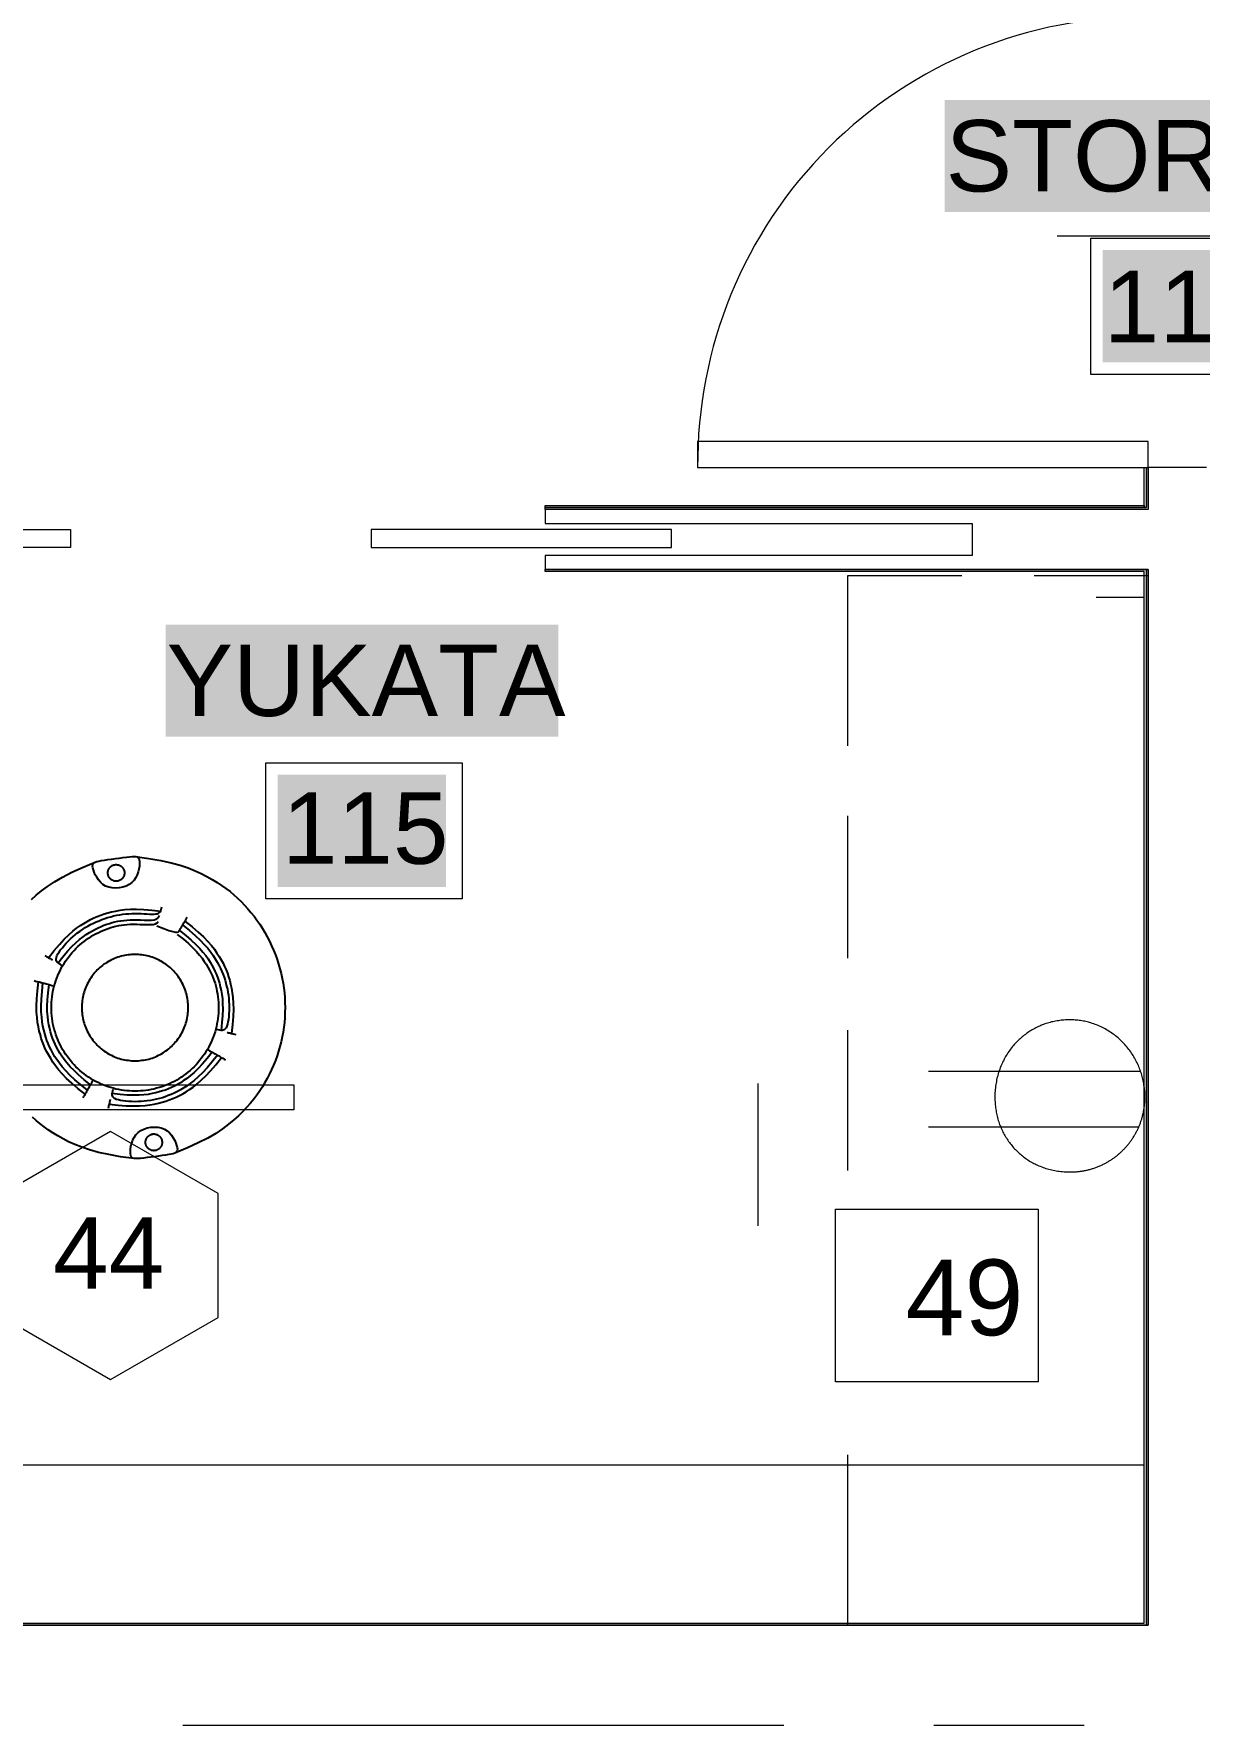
# Model space of a CAD drawing. Header units: inches. Extents: x 0.9 to 36.3, y 0.7 to 23.3.
# Drawn here: x 21.06 to 22.03, y 6.11 to 7.517 of the extents above; entities that cross this region are included whole.
import ezdxf

# ---------------------------------------------------------------- set-up
doc = ezdxf.new("R2010")
doc.units = ezdxf.units.IN
for name, color, linetype, lineweight, true_color in [('Boarder for name', 7, 'Continuous', 5, 0x777777), ('Doors', 7, 'Continuous', 5, 0xf2db9c), ('Lights', 7, 'Continuous', 15, 0xff0a0a), ('Numbering Lights', 1, 'Continuous', 15, 0xff0000), ('PDF_Geometry', 7, 'Continuous', 9, 0x777777)]:
    doc.layers.add(name, color=color, linetype=linetype, lineweight=lineweight, true_color=true_color)
doc.layers.add('Numbering receptecles', color=170, linetype='Continuous', lineweight=15)
doc.layers.add('Receptacles', color=170, linetype='Continuous', lineweight=15)
doc.layers.add('PDF_Solid Fills', color=7, linetype='Continuous', true_color=0xffffff)
doc.layers.add('PDF_Text', color=7, linetype='Continuous')
doc.layers.add('Smoke Detector', color=104, linetype='Continuous')
doc.styles.add('PDF Arial', font='arial.ttf')
doc.styles.get("Standard").update_dxf_attribs({"font": 'arial.ttf'})

msp = doc.modelspace()

# ---------------------------------------------------------------- linework, layer by layer
at = {"layer": 'Boarder for name', "linetype": 'ByBlock'}
for points in [[(21.9396, 7.3472), (22.1012, 7.3472), (22.1012, 7.2338), (21.9396, 7.2338)], [(21.2532, 6.9106), (21.4165, 6.9106), (21.4165, 6.7973), (21.2532, 6.7973)]]:
    msp.add_lwpolyline(points, close=True, dxfattribs=at)
at = {"layer": 'Doors', "linetype": 'ByBlock'}
msp.add_lwpolyline([(21.6125, 7.178), (21.6125, 7.1564), (21.9874, 7.1564), (21.9874, 7.178)], close=True, dxfattribs=at)
msp.add_arc((21.9845, 7.1593), 0.372, 89.546, 180.454, dxfattribs=at)
at = {"layer": 'Lights', "linetype": 'ByBlock'}
msp.add_lwpolyline([(21.0266, 6.6217), (21.0266, 6.6427), (21.2766, 6.6427), (21.2766, 6.6217)], close=True, dxfattribs=at)
at = {"layer": 'Numbering Lights', "linetype": 'ByBlock', "ltscale": 0.001}
msp.add_lwpolyline([(21.1241, 6.6039), (21.0347, 6.5523), (21.0347, 6.449), (21.1241, 6.3974), (21.2135, 6.449), (21.2135, 6.5523)], close=True, dxfattribs=at)
at = {"layer": 'Numbering receptecles', "linetype": 'ByBlock', "ltscale": 0.001}
msp.add_lwpolyline([(21.7273, 6.5392), (21.8958, 6.5392), (21.8958, 6.3954), (21.7273, 6.3954)], close=True, dxfattribs=at)
at = {"layer": 'PDF_Geometry', "linetype": 'ByBlock'}
for points in [[(22.0899, 7.3488), (21.9116, 7.3488)], [(22.0358, 7.1564), (21.9874, 7.1564), (21.9874, 7.1214), (21.4858, 7.1214), (21.4858, 7.1097), (21.8408, 7.1097), (21.8408, 7.083), (21.4858, 7.083), (21.4858, 7.0714), (21.9874, 7.0714), (21.9874, 6.1931), (20.3125, 6.1931), (20.3125, 7.0714), (20.9441, 7.0714), (20.9441, 7.083), (20.7158, 7.083), (20.7158, 7.1097), (20.9441, 7.1097), (20.9441, 7.1214), (20.5625, 7.1214)], [(21.9858, 7.1564), (21.9858, 7.123), (21.9841, 7.123), (21.9841, 7.1247), (21.9841, 7.1564), (21.9858, 7.1564), (21.9874, 7.1564)], [(21.9858, 7.1564), (21.9858, 7.123), (21.9858, 7.1564)], [(21.9874, 7.1214), (21.4858, 7.1214), (21.4858, 7.123), (21.9858, 7.123)], [(20.3142, 7.0714), (20.9441, 7.0714), (20.3125, 7.0714), (20.9441, 7.0714), (20.9441, 7.0697), (20.3158, 7.0697), (20.3158, 6.1947), (21.9841, 6.1947), (21.9841, 7.0697), (21.4858, 7.0697), (21.4858, 7.0714), (21.9874, 7.0714), (21.4858, 7.0714), (21.9858, 7.0714), (21.9858, 6.1931), (21.9858, 7.0714)], [(21.9874, 7.0714), (21.9874, 6.1931), (21.9858, 6.1931), (20.3142, 6.1931), (20.3125, 6.1931), (20.3125, 7.0714)], [(21.4858, 7.0714), (21.4858, 7.0714)], [(21.7374, 6.9247), (21.7374, 7.0664), (21.8324, 7.0664)], [(21.8924, 7.0664), (21.9874, 7.0664), (21.9874, 6.9247)], [(21.9874, 7.0714), (21.9874, 7.0714)], [(21.9841, 7.048), (21.9441, 7.048)], [(21.7374, 6.7481), (21.7374, 6.8664)], [(21.9874, 6.8664), (21.9874, 6.7481)], [(21.7374, 6.5714), (21.7374, 6.6881)], [(21.9874, 6.6881), (21.9874, 6.5714)], [(21.6628, 6.5253), (21.6628, 6.6437)], [(21.9874, 6.5114), (21.9874, 6.3931)], [(21.8324, 6.1931), (21.7374, 6.1931), (21.7374, 6.3347)], [(21.9874, 6.3347), (21.9874, 6.1931), (21.8924, 6.1931)], [(20.3208, 6.3264), (21.9841, 6.3264)], [(21.1841, 6.1098), (21.6841, 6.1098)], [(21.8091, 6.1098), (21.9341, 6.1098)]]:
    msp.add_lwpolyline(points, dxfattribs=at)
for points in [[(21.9841, 7.1247), (21.9841, 7.123), (21.9858, 7.123), (21.4858, 7.123), (21.4858, 7.1247)], [(20.8408, 7.0897), (20.8408, 7.1047), (21.0908, 7.1047), (21.0908, 7.0897)], [(21.5908, 7.0897), (21.5908, 7.1047), (21.3408, 7.1047), (21.3408, 7.0897)], [(20.3125, 6.1931), (21.9874, 6.1931)]]:
    msp.add_lwpolyline(points, close=True, dxfattribs=at)
at = {"layer": 'PDF_Solid Fills', "linetype": 'ByBlock', "transparency": 33554559}
for points in [[(21.8179, 7.3688), (22.2212, 7.3688), (21.8179, 7.4621), (22.2212, 7.4621)], [(21.9496, 7.2438), (22.0896, 7.2438), (21.9496, 7.3372), (22.0896, 7.3372)], [(21.1699, 6.9323), (21.4965, 6.9323), (21.1699, 7.0256), (21.4965, 7.0256)], [(21.2632, 6.8073), (21.4032, 6.8073), (21.2632, 6.9006), (21.4032, 6.9006)]]:
    msp.add_solid(points, dxfattribs=at)
at = {"layer": 'Receptacles', "linetype": 'ByBlock'}
for points in [[(21.8046, 6.6539), (21.981, 6.6539)], [(21.8046, 6.6076), (21.9795, 6.6076)]]:
    msp.add_lwpolyline(points, dxfattribs=at)
msp.add_rational_spline([(21.9846, 6.6325), (21.9847, 6.6157), (21.9783, 6.6002), (21.9664, 6.5883), (21.9545, 6.5764), (21.939, 6.57), (21.9222, 6.5701), (21.8866, 6.5701), (21.8598, 6.5969), (21.8598, 6.6325), (21.8598, 6.6682), (21.8866, 6.6967), (21.9222, 6.6967), (21.9561, 6.6967), (21.9846, 6.6682), (21.9846, 6.6325)], [1, 0.948448710105, 0.948448710105, 1, 0.948448710105, 0.948448710105, 1, 1, 1, 1, 1, 1, 1, 1, 1, 1], degree=3, knots=[0, 0, 0, 0, 0.79168, 0.79168, 0.79168, 1.583359, 1.583359, 1.583359, 2.583359, 2.583359, 2.583359, 3.583359, 3.583359, 3.583359, 4.583359, 4.583359, 4.583359, 4.583359], dxfattribs=at)
at = {"layer": 'Smoke Detector', "linetype": 'ByBlock'}
for points in [[(21.0584, 6.7968), (21.0622, 6.8004), (21.0666, 6.804), (21.0716, 6.8077), (21.0774, 6.8115), (21.0841, 6.8155), (21.092, 6.8196), (21.1012, 6.8238), (21.1119, 6.8282)], [(21.1445, 6.8325), (21.1559, 6.831), (21.1659, 6.8293), (21.1746, 6.8274), (21.1821, 6.8253), (21.1887, 6.8231), (21.1945, 6.8208), (21.1996, 6.8184), (21.2043, 6.816), (21.2086, 6.8136), (21.2127, 6.8111), (21.2165, 6.8086), (21.2201, 6.806), (21.2235, 6.8034), (21.2267, 6.8007), (21.2298, 6.798), (21.2327, 6.7951), (21.2355, 6.7922), (21.2383, 6.7892), (21.2409, 6.7861), (21.2435, 6.7829), (21.2459, 6.7796), (21.2482, 6.7762), (21.2504, 6.7728), (21.2525, 6.7693), (21.2545, 6.7657), (21.2564, 6.7621), (21.2581, 6.7584), (21.2598, 6.7546), (21.2613, 6.7508), (21.2626, 6.747), (21.2639, 6.7431), (21.265, 6.7392), (21.266, 6.7352), (21.2669, 6.7312), (21.2676, 6.7272), (21.2682, 6.7232), (21.2687, 6.7191), (21.269, 6.715), (21.2692, 6.711), (21.2693, 6.7069), (21.2692, 6.7028), (21.269, 6.6987), (21.2687, 6.6946), (21.2682, 6.6906), (21.2676, 6.6865), (21.2669, 6.6825), (21.266, 6.6785), (21.265, 6.6746), (21.2639, 6.6706), (21.2626, 6.6667), (21.2613, 6.6629), (21.2598, 6.6591), (21.2581, 6.6554), (21.2564, 6.6517), (21.2545, 6.648), (21.2525, 6.6445), (21.2504, 6.641), (21.2482, 6.6375), (21.2458, 6.6341), (21.2432, 6.6307), (21.2404, 6.6273), (21.2374, 6.6239), (21.2341, 6.6204), (21.2305, 6.6169), (21.2266, 6.6134), (21.2223, 6.6098), (21.2173, 6.6061), (21.2116, 6.6022), (21.2049, 6.5983), (21.1971, 6.5943), (21.1881, 6.5901), (21.1776, 6.5857)], [(21.0725, 6.7484), (21.0772, 6.7544), (21.0816, 6.7595), (21.0856, 6.7638), (21.0893, 6.7674), (21.0927, 6.7704), (21.0959, 6.7729), (21.099, 6.7751), (21.1019, 6.7769), (21.1047, 6.7786), (21.1075, 6.7801), (21.1103, 6.7815), (21.113, 6.7827), (21.1159, 6.7838), (21.1188, 6.7848), (21.1218, 6.7857), (21.125, 6.7865), (21.1283, 6.7872), (21.132, 6.7879), (21.1361, 6.7884), (21.1407, 6.7887), (21.1458, 6.7887), (21.1517, 6.7885), (21.1584, 6.788), (21.1659, 6.7871)], [(21.0835, 6.742), (21.0824, 6.7427), (21.0813, 6.7434), (21.0804, 6.744), (21.0797, 6.7447), (21.0792, 6.7455), (21.0789, 6.7464), (21.0788, 6.7474), (21.079, 6.7486), (21.0795, 6.7499), (21.0803, 6.7515), (21.0814, 6.7531), (21.0826, 6.7549), (21.084, 6.7567), (21.0856, 6.7586), (21.0873, 6.7604), (21.089, 6.7623), (21.0909, 6.764), (21.0928, 6.7658), (21.0947, 6.7674), (21.0967, 6.769), (21.0988, 6.7705), (21.1009, 6.772), (21.1031, 6.7734), (21.1053, 6.7747), (21.1075, 6.776), (21.1098, 6.7771), (21.1121, 6.7782), (21.1145, 6.7792), (21.1168, 6.7802), (21.1193, 6.781), (21.1217, 6.7818), (21.1242, 6.7825), (21.1266, 6.7832), (21.1292, 6.7837), (21.1317, 6.7842), (21.1342, 6.7845), (21.1368, 6.7848), (21.1393, 6.785), (21.1419, 6.7852), (21.1444, 6.7852), (21.147, 6.7852), (21.1495, 6.7851), (21.152, 6.7849), (21.1543, 6.7848), (21.1565, 6.7847), (21.1585, 6.7847), (21.1603, 6.7847), (21.1618, 6.7848), (21.163, 6.785), (21.164, 6.7854), (21.1648, 6.7859), (21.1654, 6.7866), (21.1658, 6.7874), (21.1662, 6.7884), (21.1666, 6.7895), (21.1669, 6.7907)], [(21.1796, 6.7678), (21.1847, 6.7638), (21.189, 6.7601), (21.1926, 6.7567), (21.1956, 6.7536), (21.1982, 6.7506), (21.2003, 6.7479), (21.2021, 6.7453), (21.2037, 6.7429), (21.2051, 6.7405), (21.2064, 6.7381), (21.2075, 6.7359), (21.2086, 6.7336), (21.2095, 6.7314), (21.2103, 6.7292), (21.211, 6.7271), (21.2116, 6.7249), (21.2122, 6.7227), (21.2126, 6.7204), (21.213, 6.7182), (21.2134, 6.7159), (21.2136, 6.7137), (21.2138, 6.7114), (21.2139, 6.7091), (21.214, 6.7069), (21.2139, 6.7046), (21.2138, 6.7023), (21.2136, 6.7001), (21.2134, 6.6978), (21.213, 6.6955), (21.2126, 6.6933), (21.2122, 6.6911), (21.2116, 6.6889), (21.211, 6.6867), (21.2103, 6.6845), (21.2095, 6.6824), (21.2087, 6.6803), (21.2078, 6.6782), (21.2068, 6.6761), (21.2058, 6.6741), (21.2047, 6.6721), (21.2035, 6.6701), (21.2023, 6.6682), (21.201, 6.6664), (21.1996, 6.6645), (21.1982, 6.6628), (21.1967, 6.661), (21.1952, 6.6593), (21.1936, 6.6577), (21.192, 6.6561), (21.1903, 6.6546), (21.1885, 6.6531), (21.1868, 6.6517), (21.1849, 6.6503), (21.1831, 6.6491), (21.1812, 6.6478), (21.1792, 6.6466), (21.1772, 6.6455), (21.1752, 6.6445), (21.1731, 6.6435), (21.171, 6.6426), (21.1689, 6.6418), (21.1668, 6.641), (21.1646, 6.6403), (21.1624, 6.6397), (21.1602, 6.6391), (21.158, 6.6387), (21.1558, 6.6383), (21.1535, 6.6379), (21.1513, 6.6377), (21.149, 6.6375), (21.1467, 6.6374), (21.1444, 6.6373), (21.1422, 6.6374), (21.1399, 6.6375), (21.1376, 6.6377), (21.1354, 6.6379), (21.1331, 6.6383), (21.1309, 6.6387), (21.1286, 6.6391), (21.1264, 6.6397), (21.1242, 6.6403), (21.1221, 6.641), (21.1199, 6.6418), (21.1178, 6.6426), (21.1157, 6.6435), (21.1137, 6.6445), (21.1117, 6.6455), (21.1097, 6.6466), (21.1077, 6.6478), (21.1058, 6.6491), (21.1039, 6.6503), (21.1021, 6.6517), (21.1003, 6.6531), (21.0986, 6.6546), (21.0969, 6.6561), (21.0953, 6.6577), (21.0937, 6.6593), (21.0922, 6.661), (21.0907, 6.6628), (21.0893, 6.6645), (21.0879, 6.6664), (21.0866, 6.6682), (21.0854, 6.6701), (21.0842, 6.6721), (21.0831, 6.6741), (21.0821, 6.6761), (21.0811, 6.6782), (21.0802, 6.6803), (21.0794, 6.6824), (21.0786, 6.6845), (21.0779, 6.6867), (21.0773, 6.6889), (21.0767, 6.6911), (21.0762, 6.6933), (21.0758, 6.6955), (21.0755, 6.6978), (21.0752, 6.7001), (21.075, 6.7023), (21.0749, 6.7046), (21.0749, 6.7069), (21.0749, 6.7091), (21.075, 6.7114), (21.0752, 6.7137), (21.0755, 6.7159), (21.0758, 6.7182), (21.0762, 6.7204), (21.0767, 6.7227), (21.0773, 6.7249), (21.0779, 6.7271), (21.0786, 6.7292), (21.0794, 6.7314), (21.0802, 6.7335), (21.0811, 6.7356), (21.0821, 6.7376), (21.0831, 6.7396), (21.0842, 6.7416), (21.0854, 6.7436), (21.0866, 6.7455), (21.0879, 6.7474), (21.0893, 6.7492), (21.0907, 6.751), (21.0922, 6.7527), (21.0937, 6.7544), (21.0953, 6.756), (21.0969, 6.7576), (21.0986, 6.7591), (21.1003, 6.7606), (21.1021, 6.762), (21.1039, 6.7634), (21.1058, 6.7647), (21.1077, 6.7659), (21.1097, 6.7671), (21.1117, 6.7682), (21.1137, 6.7692), (21.1157, 6.7702), (21.1178, 6.7711), (21.1199, 6.7719), (21.1221, 6.7727), (21.1242, 6.7734), (21.1264, 6.774), (21.1286, 6.7746), (21.1309, 6.7751), (21.1332, 6.7755), (21.1355, 6.7758), (21.138, 6.776), (21.1405, 6.7762), (21.1432, 6.7762), (21.146, 6.7762), (21.1488, 6.7761), (21.1518, 6.776), (21.1546, 6.7759), (21.1573, 6.7759), (21.1596, 6.7761), (21.1615, 6.7765), (21.1629, 6.7773), (21.1636, 6.7784)], [(21.0803, 6.7439), (21.0845, 6.7492), (21.0884, 6.7538), (21.092, 6.7576), (21.0953, 6.7608), (21.0983, 6.7635), (21.1012, 6.7657), (21.1039, 6.7676), (21.1065, 6.7693), (21.1091, 6.7708), (21.1115, 6.7721), (21.1139, 6.7733), (21.1163, 6.7744), (21.1186, 6.7754), (21.1209, 6.7762), (21.1232, 6.7769), (21.1255, 6.7776), (21.1278, 6.7782), (21.1302, 6.7787), (21.1326, 6.7791), (21.1351, 6.7794), (21.1376, 6.7797), (21.1403, 6.7799), (21.1431, 6.7799), (21.146, 6.7799), (21.1491, 6.7798), (21.1522, 6.7796), (21.1552, 6.7796), (21.158, 6.7797), (21.1605, 6.78), (21.1625, 6.7807), (21.1641, 6.7818), (21.1649, 6.7834)], [(21.1626, 6.7748), (21.1683, 6.7726), (21.1726, 6.771), (21.1758, 6.7701), (21.1781, 6.7697), (21.1796, 6.7696), (21.1805, 6.7699), (21.1811, 6.7704), (21.1814, 6.771), (21.1818, 6.7715), (21.1821, 6.7721), (21.1824, 6.7727), (21.1828, 6.7733), (21.1831, 6.7738), (21.1834, 6.7744), (21.1838, 6.775), (21.1841, 6.7756), (21.1845, 6.7762), (21.1848, 6.7768), (21.1852, 6.7775), (21.1856, 6.7782), (21.1861, 6.779), (21.1866, 6.7799), (21.1872, 6.7809), (21.1878, 6.782)], [(21.1815, 6.771), (21.1868, 6.7668), (21.1913, 6.7629), (21.1951, 6.7593), (21.1984, 6.756), (21.201, 6.753), (21.2033, 6.7501), (21.2052, 6.7474), (21.2069, 6.7448), (21.2084, 6.7422), (21.2097, 6.7398), (21.2109, 6.7373), (21.212, 6.7349), (21.213, 6.7323), (21.2139, 6.7298), (21.2147, 6.7271), (21.2154, 6.7242), (21.216, 6.7212), (21.2166, 6.7179), (21.2171, 6.7143), (21.2173, 6.7102), (21.2174, 6.7056), (21.2172, 6.7004), (21.2168, 6.6945), (21.216, 6.6877)], [(21.1841, 6.7755), (21.1897, 6.771), (21.1946, 6.7668), (21.1987, 6.763), (21.2021, 6.7595), (21.205, 6.7562), (21.2074, 6.7531), (21.2094, 6.7502), (21.2112, 6.7474), (21.2128, 6.7447), (21.2142, 6.7421), (21.2155, 6.7395), (21.2167, 6.737), (21.2177, 6.7345), (21.2186, 6.7321), (21.2194, 6.7296), (21.2201, 6.7271), (21.2207, 6.7247), (21.2213, 6.7222), (21.2217, 6.7196), (21.2221, 6.7171), (21.2224, 6.7145), (21.2226, 6.712), (21.2227, 6.7094), (21.2228, 6.7069), (21.2227, 6.7043), (21.2226, 6.7018), (21.2224, 6.6994), (21.2221, 6.6971), (21.2217, 6.695), (21.2213, 6.6931), (21.2208, 6.6914), (21.2202, 6.6901), (21.2195, 6.6891), (21.2187, 6.6884), (21.2179, 6.688), (21.217, 6.6879), (21.216, 6.6879), (21.2149, 6.688), (21.2137, 6.6883), (21.2124, 6.6887)], [(21.186, 6.7788), (21.192, 6.7741), (21.197, 6.7697), (21.2013, 6.7657), (21.2049, 6.762), (21.208, 6.7586), (21.2105, 6.7554), (21.2126, 6.7523), (21.2145, 6.7494), (21.2162, 6.7466), (21.2177, 6.7438), (21.219, 6.741), (21.2202, 6.7383), (21.2213, 6.7354), (21.2223, 6.7325), (21.2232, 6.7295), (21.224, 6.7263), (21.2248, 6.723), (21.2254, 6.7193), (21.2259, 6.7152), (21.2262, 6.7106), (21.2263, 6.7055), (21.2261, 6.6996), (21.2256, 6.6929), (21.2247, 6.6854)], [(21.0693, 6.7503), (21.0703, 6.7497), (21.0712, 6.7492), (21.0719, 6.7488), (21.0725, 6.7484), (21.0731, 6.748), (21.0738, 6.7476), (21.0747, 6.7471), (21.0758, 6.7465)], [(21.0606, 6.7293), (21.0618, 6.729), (21.063, 6.7287), (21.064, 6.7284), (21.0649, 6.7282), (21.0658, 6.7279), (21.0666, 6.7277), (21.0674, 6.7275), (21.0682, 6.7273), (21.069, 6.7271), (21.0699, 6.7268), (21.0708, 6.7266), (21.0718, 6.7263), (21.0729, 6.726), (21.074, 6.7257), (21.0752, 6.7254), (21.0765, 6.7251)], [(21.1029, 6.6349), (21.0969, 6.6396), (21.0918, 6.644), (21.0875, 6.648), (21.0839, 6.6517), (21.0809, 6.6552), (21.0784, 6.6584), (21.0762, 6.6614), (21.0744, 6.6644), (21.0727, 6.6672), (21.0712, 6.67), (21.0698, 6.6727), (21.0686, 6.6755), (21.0675, 6.6783), (21.0665, 6.6812), (21.0657, 6.6842), (21.0648, 6.6874), (21.0641, 6.6908), (21.0634, 6.6945), (21.063, 6.6985), (21.0626, 6.7031), (21.0626, 6.7083), (21.0628, 6.7141), (21.0633, 6.7208), (21.0642, 6.7284)], [(21.1048, 6.6382), (21.0991, 6.6428), (21.0943, 6.6469), (21.0902, 6.6507), (21.0868, 6.6543), (21.0839, 6.6576), (21.0815, 6.6606), (21.0794, 6.6636), (21.0776, 6.6663), (21.0761, 6.669), (21.0746, 6.6717), (21.0733, 6.6743), (21.0722, 6.6769), (21.0711, 6.6796), (21.0702, 6.6824), (21.0693, 6.6853), (21.0685, 6.6883), (21.0678, 6.6915), (21.0672, 6.695), (21.0668, 6.6989), (21.0665, 6.7033), (21.0664, 6.7082), (21.0666, 6.7138), (21.0671, 6.7202), (21.0679, 6.7274)], [(21.1074, 6.6427), (21.1021, 6.6469), (21.0975, 6.6508), (21.0937, 6.6544), (21.0905, 6.6577), (21.0878, 6.6608), (21.0856, 6.6637), (21.0837, 6.6664), (21.082, 6.669), (21.0805, 6.6715), (21.0792, 6.674), (21.078, 6.6764), (21.0769, 6.6789), (21.0759, 6.6814), (21.075, 6.684), (21.0742, 6.6867), (21.0735, 6.6895), (21.0728, 6.6925), (21.0723, 6.6958), (21.0718, 6.6994), (21.0715, 6.7035), (21.0715, 6.7081), (21.0717, 6.7133), (21.0721, 6.7193), (21.0729, 6.726)], [(21.221, 6.6864), (21.2222, 6.686), (21.2232, 6.6858), (21.224, 6.6856), (21.2247, 6.6854), (21.2254, 6.6852), (21.2262, 6.685), (21.2271, 6.6847), (21.2283, 6.6844)], [(21.2053, 6.6717), (21.2065, 6.671), (21.2076, 6.6704), (21.2086, 6.6698), (21.2095, 6.6693), (21.2104, 6.6688), (21.2112, 6.6683), (21.212, 6.6678), (21.2128, 6.6674), (21.2135, 6.667), (21.2142, 6.6666), (21.215, 6.6662), (21.2157, 6.6657), (21.2166, 6.6652), (21.2175, 6.6647), (21.2185, 6.6641), (21.2196, 6.6635)], [(21.1229, 6.6266), (21.1305, 6.6257), (21.1372, 6.6252), (21.143, 6.625), (21.1482, 6.6251), (21.1528, 6.6254), (21.1569, 6.6259), (21.1605, 6.6265), (21.1639, 6.6273), (21.1671, 6.6281), (21.1701, 6.629), (21.173, 6.63), (21.1758, 6.6311), (21.1786, 6.6323), (21.1814, 6.6336), (21.1841, 6.6351), (21.187, 6.6368), (21.1899, 6.6387), (21.1929, 6.6408), (21.1961, 6.6434), (21.1996, 6.6464), (21.2033, 6.65), (21.2073, 6.6543), (21.2117, 6.6593), (21.2164, 6.6653)], [(21.2086, 6.6698), (21.2044, 6.6645), (21.2005, 6.66), (21.1969, 6.6562), (21.1936, 6.6529), (21.1905, 6.6503), (21.1876, 6.648), (21.1849, 6.6461), (21.1823, 6.6444), (21.1798, 6.6429), (21.1773, 6.6416), (21.1749, 6.6404), (21.1724, 6.6393), (21.1699, 6.6383), (21.1673, 6.6375), (21.1646, 6.6367), (21.1618, 6.6359), (21.1588, 6.6353), (21.1555, 6.6347), (21.1519, 6.6342), (21.1478, 6.634), (21.1432, 6.6339), (21.138, 6.6341), (21.132, 6.6345), (21.1253, 6.6353)], [(21.2131, 6.6673), (21.2085, 6.6616), (21.2044, 6.6567), (21.2006, 6.6526), (21.197, 6.6492), (21.1937, 6.6463), (21.1907, 6.6439), (21.1878, 6.6419), (21.185, 6.6401), (21.1823, 6.6385), (21.1797, 6.6371), (21.1771, 6.6358), (21.1746, 6.6346), (21.1721, 6.6336), (21.1696, 6.6327), (21.1672, 6.6319), (21.1647, 6.6312), (21.1622, 6.6306), (21.1597, 6.63), (21.1572, 6.6296), (21.1547, 6.6292), (21.1521, 6.6289), (21.1496, 6.6287), (21.147, 6.6286), (21.1444, 6.6285), (21.1419, 6.6286), (21.1394, 6.6287), (21.1369, 6.6289), (21.1346, 6.6292), (21.1325, 6.6296), (21.1306, 6.63), (21.129, 6.6305), (21.1277, 6.6311), (21.1267, 6.6318), (21.126, 6.6326), (21.1256, 6.6334), (21.1254, 6.6343), (21.1255, 6.6353), (21.1256, 6.6364), (21.1259, 6.6376), (21.1262, 6.6389)], [(21.1093, 6.646), (21.1086, 6.6448), (21.108, 6.6437), (21.1074, 6.6427), (21.1068, 6.6418), (21.1063, 6.6409), (21.1059, 6.6401), (21.1054, 6.6393), (21.105, 6.6385), (21.1046, 6.6378), (21.1041, 6.6371), (21.1037, 6.6363), (21.1033, 6.6356), (21.1028, 6.6347), (21.1023, 6.6338), (21.1017, 6.6328), (21.101, 6.6317)], [(21.1239, 6.6303), (21.1236, 6.6291), (21.1233, 6.6281), (21.1231, 6.6273), (21.1229, 6.6266), (21.1227, 6.6259), (21.1225, 6.6251), (21.1223, 6.6242), (21.122, 6.623)], [(21.1437, 6.5813), (21.1325, 6.5828), (21.1227, 6.5845), (21.1141, 6.5864), (21.1066, 6.5884), (21.1001, 6.5906), (21.0944, 6.5929), (21.0892, 6.5953), (21.0846, 6.5977), (21.0802, 6.6002), (21.0762, 6.6026), (21.0723, 6.6052), (21.0688, 6.6077), (21.0654, 6.6103), (21.0622, 6.613), (21.0591, 6.6158)]]:
    msp.add_lwpolyline(points, dxfattribs=at)
for points in [[(21.1419, 6.8109), (21.1396, 6.8092), (21.1371, 6.8079), (21.1343, 6.807), (21.1313, 6.8064), (21.1283, 6.8062), (21.1254, 6.8064), (21.1226, 6.807), (21.12, 6.808), (21.1177, 6.8094), (21.1157, 6.8112), (21.114, 6.8131), (21.1126, 6.8153), (21.1114, 6.8174), (21.1105, 6.8196), (21.1098, 6.8215), (21.1094, 6.8233), (21.1092, 6.8247), (21.1093, 6.8258), (21.1096, 6.8267), (21.1103, 6.8274), (21.1112, 6.828), (21.1126, 6.8284), (21.1143, 6.8288), (21.1164, 6.8292), (21.119, 6.8296), (21.1218, 6.8301), (21.1249, 6.8305), (21.1281, 6.8309), (21.1313, 6.8313), (21.1344, 6.8317), (21.1373, 6.832), (21.1398, 6.8323), (21.142, 6.8325), (21.1438, 6.8325), (21.1452, 6.8325), (21.1462, 6.8322), (21.147, 6.8317), (21.1476, 6.8309), (21.148, 6.8298), (21.1481, 6.8284), (21.1482, 6.8266), (21.1481, 6.8245), (21.1477, 6.8222), (21.1472, 6.8198), (21.1463, 6.8174), (21.1452, 6.815), (21.1437, 6.8128)], [(21.1322, 6.825), (21.1324, 6.8248), (21.1326, 6.8247), (21.1328, 6.8246), (21.133, 6.8245), (21.1331, 6.8243), (21.1333, 6.8242), (21.1335, 6.824), (21.1336, 6.8239), (21.1338, 6.8237), (21.134, 6.8235), (21.1341, 6.8234), (21.1342, 6.8232), (21.1344, 6.823), (21.1345, 6.8228), (21.1346, 6.8226), (21.1347, 6.8224), (21.1349, 6.8222), (21.135, 6.822), (21.1351, 6.8218), (21.1351, 6.8216), (21.1352, 6.8214), (21.1353, 6.8212), (21.1354, 6.821), (21.1354, 6.8208), (21.1355, 6.8205), (21.1355, 6.8203), (21.1356, 6.8201), (21.1356, 6.8199), (21.1356, 6.8196), (21.1357, 6.8194), (21.1357, 6.8192), (21.1357, 6.819), (21.1357, 6.8187), (21.1357, 6.8185), (21.1356, 6.8183), (21.1356, 6.8181), (21.1356, 6.8178), (21.1355, 6.8176), (21.1355, 6.8174), (21.1354, 6.8172), (21.1354, 6.817), (21.1353, 6.8167), (21.1352, 6.8165), (21.1351, 6.8163), (21.1351, 6.8161), (21.135, 6.8159), (21.1349, 6.8157), (21.1347, 6.8155), (21.1346, 6.8153), (21.1345, 6.8151), (21.1344, 6.8149), (21.1342, 6.8148), (21.1341, 6.8146), (21.134, 6.8144), (21.1338, 6.8142), (21.1336, 6.8141), (21.1335, 6.8139), (21.1333, 6.8138), (21.1331, 6.8136), (21.133, 6.8135), (21.1328, 6.8133), (21.1326, 6.8132), (21.1324, 6.8131), (21.1322, 6.813), (21.132, 6.8129), (21.1318, 6.8128), (21.1316, 6.8127), (21.1314, 6.8126), (21.1312, 6.8125), (21.131, 6.8124), (21.1308, 6.8123), (21.1305, 6.8123), (21.1303, 6.8122), (21.1301, 6.8122), (21.1299, 6.8121), (21.1297, 6.8121), (21.1294, 6.8121), (21.1292, 6.8121), (21.129, 6.8121), (21.1288, 6.8121), (21.1285, 6.8121), (21.1283, 6.8121), (21.1281, 6.8121), (21.1279, 6.8121), (21.1276, 6.8121), (21.1274, 6.8122), (21.1272, 6.8122), (21.127, 6.8123), (21.1267, 6.8123), (21.1265, 6.8124), (21.1263, 6.8125), (21.1261, 6.8126), (21.1259, 6.8127), (21.1257, 6.8128), (21.1255, 6.8129), (21.1253, 6.813), (21.1251, 6.8131), (21.1249, 6.8132), (21.1247, 6.8133), (21.1245, 6.8135), (21.1244, 6.8136), (21.1242, 6.8138), (21.124, 6.8139), (21.1239, 6.8141), (21.1237, 6.8142), (21.1236, 6.8144), (21.1234, 6.8146), (21.1233, 6.8148), (21.1231, 6.8149), (21.123, 6.8151), (21.1229, 6.8153), (21.1228, 6.8155), (21.1227, 6.8157), (21.1225, 6.8159), (21.1225, 6.8161), (21.1224, 6.8163), (21.1223, 6.8165), (21.1222, 6.8167), (21.1221, 6.817), (21.1221, 6.8172), (21.122, 6.8174), (21.122, 6.8176), (21.1219, 6.8178), (21.1219, 6.8181), (21.1219, 6.8183), (21.1219, 6.8185), (21.1218, 6.8187), (21.1218, 6.819), (21.1218, 6.8192), (21.1219, 6.8194), (21.1219, 6.8196), (21.1219, 6.8199), (21.1219, 6.8201), (21.122, 6.8203), (21.122, 6.8205), (21.1221, 6.8208), (21.1221, 6.821), (21.1222, 6.8212), (21.1223, 6.8214), (21.1224, 6.8216), (21.1225, 6.8218), (21.1225, 6.822), (21.1227, 6.8222), (21.1228, 6.8224), (21.1229, 6.8226), (21.123, 6.8228), (21.1231, 6.823), (21.1233, 6.8232), (21.1234, 6.8234), (21.1236, 6.8235), (21.1237, 6.8237), (21.1239, 6.8239), (21.124, 6.824), (21.1242, 6.8242), (21.1244, 6.8243), (21.1245, 6.8245), (21.1247, 6.8246), (21.1249, 6.8247), (21.1251, 6.8248), (21.1253, 6.825), (21.1255, 6.8251), (21.1257, 6.8252), (21.1259, 6.8253), (21.1261, 6.8254), (21.1263, 6.8254), (21.1265, 6.8255), (21.1267, 6.8256), (21.127, 6.8257), (21.1272, 6.8257), (21.1274, 6.8258), (21.1276, 6.8258), (21.1279, 6.8258), (21.1281, 6.8259), (21.1283, 6.8259), (21.1285, 6.8259), (21.1288, 6.8259), (21.129, 6.8259), (21.1292, 6.8259), (21.1294, 6.8259), (21.1297, 6.8258), (21.1299, 6.8258), (21.1301, 6.8258), (21.1303, 6.8257), (21.1305, 6.8257), (21.1308, 6.8256), (21.131, 6.8255), (21.1312, 6.8254), (21.1314, 6.8254), (21.1316, 6.8253), (21.1318, 6.8252), (21.132, 6.8251)], [(21.1017, 6.7183), (21.1013, 6.7169), (21.101, 6.7155), (21.1007, 6.7141), (21.1005, 6.7126), (21.1004, 6.7112), (21.1002, 6.7098), (21.1002, 6.7083), (21.1002, 6.7069), (21.1002, 6.7054), (21.1002, 6.704), (21.1004, 6.7025), (21.1005, 6.7011), (21.1007, 6.6997), (21.101, 6.6982), (21.1013, 6.6968), (21.1017, 6.6954), (21.1021, 6.694), (21.1025, 6.6926), (21.103, 6.6913), (21.1035, 6.6899), (21.1041, 6.6886), (21.1047, 6.6873), (21.1054, 6.686), (21.1061, 6.6847), (21.1068, 6.6835), (21.1076, 6.6823), (21.1084, 6.6811), (21.1093, 6.6799), (21.1102, 6.6788), (21.1111, 6.6777), (21.1121, 6.6766), (21.1131, 6.6756), (21.1142, 6.6745), (21.1152, 6.6736), (21.1163, 6.6726), (21.1175, 6.6717), (21.1186, 6.6709), (21.1198, 6.67), (21.1211, 6.6693), (21.1223, 6.6685), (21.1236, 6.6678), (21.1248, 6.6672), (21.1262, 6.6665), (21.1275, 6.666), (21.1288, 6.6654), (21.1302, 6.6649), (21.1316, 6.6645), (21.133, 6.6641), (21.1344, 6.6637), (21.1358, 6.6634), (21.1372, 6.6632), (21.1387, 6.663), (21.1401, 6.6628), (21.1415, 6.6627), (21.143, 6.6626), (21.1444, 6.6626), (21.1459, 6.6626), (21.1473, 6.6627), (21.1488, 6.6628), (21.1502, 6.663), (21.1516, 6.6632), (21.1531, 6.6634), (21.1545, 6.6637), (21.1559, 6.6641), (21.1573, 6.6645), (21.1587, 6.6649), (21.16, 6.6654), (21.1614, 6.666), (21.1627, 6.6665), (21.164, 6.6672), (21.1653, 6.6678), (21.1666, 6.6685), (21.1678, 6.6693), (21.169, 6.67), (21.1702, 6.6709), (21.1714, 6.6717), (21.1725, 6.6726), (21.1736, 6.6736), (21.1747, 6.6745), (21.1757, 6.6756), (21.1768, 6.6766), (21.1777, 6.6777), (21.1787, 6.6788), (21.1796, 6.6799), (21.1804, 6.6811), (21.1813, 6.6823), (21.182, 6.6835), (21.1828, 6.6847), (21.1835, 6.686), (21.1842, 6.6873), (21.1848, 6.6886), (21.1853, 6.6899), (21.1859, 6.6913), (21.1864, 6.6926), (21.1868, 6.694), (21.1872, 6.6954), (21.1876, 6.6968), (21.1879, 6.6982), (21.1881, 6.6997), (21.1883, 6.7011), (21.1885, 6.7025), (21.1886, 6.704), (21.1887, 6.7054), (21.1887, 6.7069), (21.1887, 6.7083), (21.1886, 6.7098), (21.1885, 6.7112), (21.1883, 6.7126), (21.1881, 6.7141), (21.1879, 6.7155), (21.1876, 6.7169), (21.1872, 6.7183), (21.1868, 6.7197), (21.1864, 6.7211), (21.1859, 6.7225), (21.1853, 6.7238), (21.1848, 6.7251), (21.1842, 6.7265), (21.1835, 6.7277), (21.1828, 6.729), (21.182, 6.7303), (21.1813, 6.7315), (21.1804, 6.7327), (21.1796, 6.7338), (21.1787, 6.735), (21.1777, 6.7361), (21.1768, 6.7371), (21.1757, 6.7382), (21.1747, 6.7392), (21.1736, 6.7402), (21.1725, 6.7411), (21.1714, 6.742), (21.1702, 6.7429), (21.169, 6.7437), (21.1678, 6.7445), (21.1666, 6.7452), (21.1653, 6.7459), (21.164, 6.7466), (21.1627, 6.7472), (21.1614, 6.7478), (21.16, 6.7483), (21.1587, 6.7488), (21.1573, 6.7492), (21.1559, 6.7496), (21.1545, 6.75), (21.1531, 6.7503), (21.1516, 6.7506), (21.1502, 6.7508), (21.1488, 6.7509), (21.1473, 6.7511), (21.1459, 6.7511), (21.1444, 6.7512), (21.143, 6.7511), (21.1415, 6.7511), (21.1401, 6.7509), (21.1387, 6.7508), (21.1372, 6.7506), (21.1358, 6.7503), (21.1344, 6.75), (21.133, 6.7496), (21.1316, 6.7492), (21.1302, 6.7488), (21.1288, 6.7483), (21.1275, 6.7478), (21.1262, 6.7472), (21.1248, 6.7466), (21.1236, 6.7459), (21.1223, 6.7452), (21.1211, 6.7445), (21.1198, 6.7437), (21.1186, 6.7429), (21.1175, 6.742), (21.1163, 6.7411), (21.1152, 6.7402), (21.1142, 6.7392), (21.1131, 6.7382), (21.1121, 6.7371), (21.1111, 6.7361), (21.1102, 6.735), (21.1093, 6.7338), (21.1084, 6.7327), (21.1076, 6.7315), (21.1068, 6.7303), (21.1061, 6.729), (21.1054, 6.7277), (21.1047, 6.7265), (21.1041, 6.7251), (21.1035, 6.7238), (21.103, 6.7225), (21.1025, 6.7211), (21.1021, 6.7197)], [(21.147, 6.6029), (21.1493, 6.6045), (21.1518, 6.6058), (21.1546, 6.6068), (21.1575, 6.6073), (21.1605, 6.6075), (21.1635, 6.6073), (21.1663, 6.6068), (21.1689, 6.6057), (21.1712, 6.6043), (21.1732, 6.6026), (21.1749, 6.6006), (21.1763, 6.5985), (21.1775, 6.5963), (21.1784, 6.5942), (21.179, 6.5922), (21.1795, 6.5905), (21.1797, 6.589), (21.1796, 6.5879), (21.1793, 6.587), (21.1786, 6.5863), (21.1776, 6.5857), (21.1763, 6.5853), (21.1746, 6.5849), (21.1725, 6.5845), (21.1699, 6.5841), (21.1671, 6.5837), (21.164, 6.5832), (21.1608, 6.5828), (21.1576, 6.5824), (21.1545, 6.582), (21.1516, 6.5817), (21.149, 6.5814), (21.1469, 6.5813), (21.1451, 6.5812), (21.1437, 6.5813), (21.1426, 6.5816), (21.1418, 6.5821), (21.1413, 6.5828), (21.1409, 6.5839), (21.1407, 6.5854), (21.1407, 6.5871), (21.1408, 6.5892), (21.1411, 6.5915), (21.1417, 6.5939), (21.1425, 6.5963), (21.1437, 6.5987), (21.1452, 6.6009)], [(21.1668, 6.593), (21.1667, 6.5928), (21.1667, 6.5925), (21.1666, 6.5923), (21.1665, 6.5921), (21.1664, 6.5919), (21.1663, 6.5917), (21.1662, 6.5915), (21.1661, 6.5913), (21.166, 6.5911), (21.1659, 6.5909), (21.1657, 6.5907), (21.1656, 6.5906), (21.1655, 6.5904), (21.1653, 6.5902), (21.1652, 6.59), (21.165, 6.5899), (21.1648, 6.5897), (21.1647, 6.5896), (21.1645, 6.5894), (21.1643, 6.5893), (21.1641, 6.5891), (21.164, 6.589), (21.1638, 6.5889), (21.1636, 6.5888), (21.1634, 6.5887), (21.1632, 6.5886), (21.163, 6.5885), (21.1628, 6.5884), (21.1626, 6.5883), (21.1623, 6.5882), (21.1621, 6.5881), (21.1619, 6.5881), (21.1617, 6.588), (21.1615, 6.588), (21.1612, 6.5879), (21.161, 6.5879), (21.1608, 6.5879), (21.1606, 6.5879), (21.1603, 6.5879), (21.1601, 6.5878), (21.1599, 6.5879), (21.1597, 6.5879), (21.1594, 6.5879), (21.1592, 6.5879), (21.159, 6.5879), (21.1588, 6.588), (21.1585, 6.588), (21.1583, 6.5881), (21.1581, 6.5881), (21.1579, 6.5882), (21.1577, 6.5883), (21.1575, 6.5884), (21.1573, 6.5885), (21.1571, 6.5886), (21.1569, 6.5887), (21.1567, 6.5888), (21.1565, 6.5889), (21.1563, 6.589), (21.1561, 6.5891), (21.1559, 6.5893), (21.1557, 6.5894), (21.1556, 6.5896), (21.1554, 6.5897), (21.1552, 6.5899), (21.1551, 6.59), (21.1549, 6.5902), (21.1548, 6.5904), (21.1546, 6.5906), (21.1545, 6.5907), (21.1544, 6.5909), (21.1542, 6.5911), (21.1541, 6.5913), (21.154, 6.5915), (21.1539, 6.5917), (21.1538, 6.5919), (21.1537, 6.5921), (21.1536, 6.5923), (21.1536, 6.5925), (21.1535, 6.5928), (21.1534, 6.593), (21.1534, 6.5932), (21.1533, 6.5934), (21.1533, 6.5936), (21.1533, 6.5939), (21.1532, 6.5941), (21.1532, 6.5943), (21.1532, 6.5945), (21.1532, 6.5948), (21.1532, 6.595), (21.1532, 6.5952), (21.1532, 6.5954), (21.1533, 6.5957), (21.1533, 6.5959), (21.1533, 6.5961), (21.1534, 6.5963), (21.1534, 6.5966), (21.1535, 6.5968), (21.1536, 6.597), (21.1536, 6.5972), (21.1537, 6.5974), (21.1538, 6.5976), (21.1539, 6.5978), (21.154, 6.598), (21.1541, 6.5982), (21.1542, 6.5984), (21.1544, 6.5986), (21.1545, 6.5988), (21.1546, 6.599), (21.1548, 6.5992), (21.1549, 6.5993), (21.1551, 6.5995), (21.1552, 6.5997), (21.1554, 6.5998), (21.1556, 6.6), (21.1557, 6.6001), (21.1559, 6.6003), (21.1561, 6.6004), (21.1563, 6.6005), (21.1565, 6.6006), (21.1567, 6.6008), (21.1569, 6.6009), (21.1571, 6.601), (21.1573, 6.6011), (21.1575, 6.6012), (21.1577, 6.6012), (21.1579, 6.6013), (21.1581, 6.6014), (21.1583, 6.6015), (21.1585, 6.6015), (21.1588, 6.6016), (21.159, 6.6016), (21.1592, 6.6016), (21.1594, 6.6017), (21.1597, 6.6017), (21.1599, 6.6017), (21.1601, 6.6017), (21.1603, 6.6017), (21.1606, 6.6017), (21.1608, 6.6017), (21.161, 6.6016), (21.1612, 6.6016), (21.1615, 6.6016), (21.1617, 6.6015), (21.1619, 6.6015), (21.1621, 6.6014), (21.1623, 6.6013), (21.1626, 6.6012), (21.1628, 6.6012), (21.163, 6.6011), (21.1632, 6.601), (21.1634, 6.6009), (21.1636, 6.6008), (21.1638, 6.6006), (21.164, 6.6005), (21.1641, 6.6004), (21.1643, 6.6003), (21.1645, 6.6001), (21.1647, 6.6), (21.1648, 6.5998), (21.165, 6.5997), (21.1652, 6.5995), (21.1653, 6.5993), (21.1655, 6.5992), (21.1656, 6.599), (21.1657, 6.5988), (21.1659, 6.5986), (21.166, 6.5984), (21.1661, 6.5982), (21.1662, 6.598), (21.1663, 6.5978), (21.1664, 6.5976), (21.1665, 6.5974), (21.1666, 6.5972), (21.1667, 6.597), (21.1667, 6.5968), (21.1668, 6.5966), (21.1669, 6.5963), (21.1669, 6.5961), (21.1669, 6.5959), (21.167, 6.5957), (21.167, 6.5954), (21.167, 6.5952), (21.167, 6.595), (21.167, 6.5948), (21.167, 6.5945), (21.167, 6.5943), (21.167, 6.5941), (21.167, 6.5939), (21.1669, 6.5936), (21.1669, 6.5934), (21.1669, 6.5932)]]:
    msp.add_lwpolyline(points, close=True, dxfattribs=at)

# ---------------------------------------------------------------- texts
at = {"layer": 'Numbering Lights', "linetype": 'ByBlock', "ltscale": 0.001}
msp.add_text('44', height=0.05956, dxfattribs=at).set_placement((21.0763, 6.4729))
at = {"layer": 'Numbering receptecles', "linetype": 'ByBlock', "ltscale": 0.001}
msp.add_text('49', height=0.06303, dxfattribs=at).set_placement((21.7856, 6.4342))
at = {"layer": 'PDF_Text', "linetype": 'ByBlock', "char_height": 0.05939, "attachment_point": 4, "style": 'PDF Arial'}
for s, insert in [('STORAGE', (21.8188, 7.4153)), ('114', (21.9504, 7.2903)), ('YUKATA', (21.1707, 6.9788)), ('115', (21.2668, 6.8558))]:
    msp.add_mtext(s, dxfattribs=dict(at, insert=insert))

doc.saveas('drawing.dxf')
